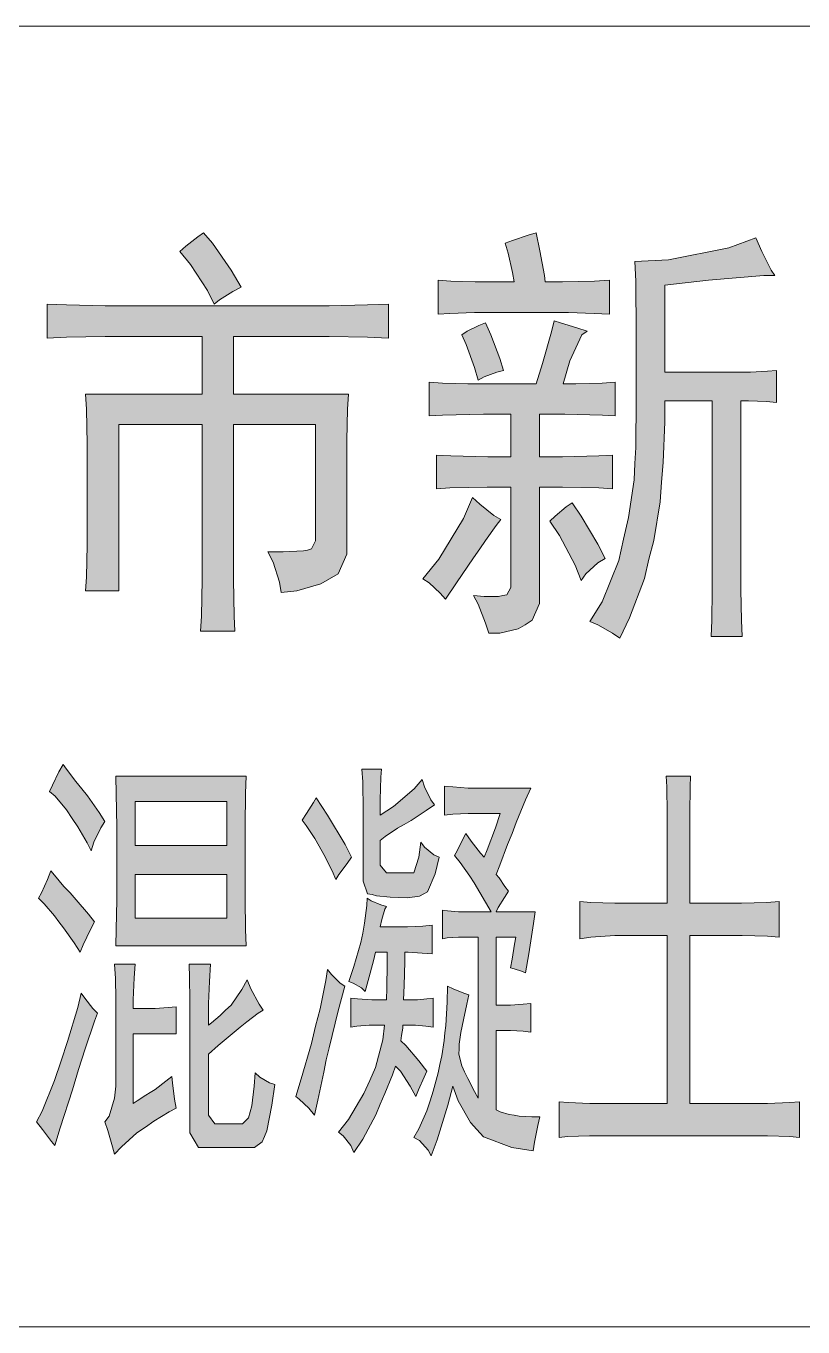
# Model space of a CAD drawing. Header units: millimetres. Extents: x 0 to 207, y 0 to 293.
# Drawn here: x 110.66 to 117.35, y 253.84 to 265.05 of the extents above; entities that cross this region are included whole.
import ezdxf

# ---------------------------------------------------------------- set-up
doc = ezdxf.new("R2010")
doc.units = ezdxf.units.MM

msp = doc.modelspace()

# ---------------------------------------------------------------- hatches: boundary and pattern name
h = msp.add_hatch(color=0)
h.dxf.hatch_style = 2
h.paths.add_polyline_path([(112.186861, 263.271), (112.264472, 263.182806), (112.42675, 262.949972), (112.511417, 262.801806), (112.440861, 262.766528), (112.324444, 262.692444), (112.278583, 262.657167), (112.222139, 262.773583), (112.073972, 262.999361), (111.98225, 263.108722), (112.035167, 263.154583), (112.137472, 263.235722)])
h = msp.add_hatch(color=0)
h.dxf.hatch_style = 2
h.paths.add_polyline_path([(115.054944, 263.271), (115.086694, 263.115778), (115.1255, 262.904111), (115.132556, 262.847667), (115.280722, 262.847667), (115.555889, 262.854722), (115.686417, 262.861778), (115.686417, 262.568972), (115.552361, 262.576028), (115.333639, 262.583083), (115.248972, 262.583083), (114.631611, 262.583083), (114.52225, 262.583083), (114.310583, 262.576028), (114.208278, 262.568972), (114.208278, 262.861778), (114.317639, 262.854722), (114.529306, 262.847667), (114.631611, 262.847667), (114.864444, 262.847667), (114.850333, 262.928806), (114.811528, 263.094611), (114.786833, 263.182806), (114.850333, 263.203972), (114.984389, 263.249833)])
h = msp.add_hatch(color=0)
h.dxf.hatch_style = 2
h.paths.add_polyline_path([(117.111639, 262.904111), (117.016389, 262.904111), (116.540139, 262.861778), (116.162667, 262.819444), (116.162667, 262.071556), (116.829417, 262.071556), (116.899972, 262.071556), (117.048139, 262.078611), (117.12575, 262.085667), (117.12575, 261.8105), (117.037556, 261.817556), (116.882333, 261.824611), (116.818833, 261.824611), (116.818833, 260.31825), (116.818833, 260.194778), (116.822361, 259.933722), (116.829417, 259.792611), (116.561306, 259.792611), (116.568361, 259.933722), (116.571889, 260.187722), (116.571889, 260.304139), (116.571889, 261.824611), (116.162667, 261.824611), (116.162667, 261.641167), (116.148556, 261.291917), (116.134444, 261.122583), (116.123861, 260.95325), (116.067417, 260.621639), (116.025083, 260.459361), (115.986278, 260.293556), (115.859278, 259.954889), (115.774611, 259.7785), (115.711111, 259.820833), (115.584111, 259.894917), (115.517083, 259.923139), (115.622917, 260.092472), (115.767556, 260.448778), (115.806361, 260.632222), (115.848694, 260.819194), (115.898083, 261.14375), (115.905139, 261.284861), (115.912194, 261.422444), (115.915722, 261.838722), (115.915722, 262.117417), (115.915722, 262.403167), (115.912194, 262.854722), (115.905139, 263.024056), (116.194417, 263.038167), (116.713, 263.140472), (116.945833, 263.228667), (116.99875, 263.108722), (117.079889, 262.949972)])
h = msp.add_hatch(color=0)
h.dxf.hatch_style = 2
h.paths.add_polyline_path([(113.114667, 262.643056), (113.269889, 262.643056), (113.6015, 262.650111), (113.781417, 262.657167), (113.781417, 262.364361), (113.6015, 262.371417), (113.269889, 262.378472), (113.114667, 262.378472), (112.444389, 262.378472), (112.444389, 261.881056), (113.435694, 261.881056), (113.428639, 261.750528), (113.421583, 261.482417), (113.421583, 261.341306), (113.421583, 260.625167), (113.421583, 260.501694), (113.3475, 260.332361), (113.273417, 260.290028), (113.199333, 260.247694), (112.991194, 260.187722), (112.857139, 260.173611), (112.843028, 260.261806), (112.786583, 260.434667), (112.740722, 260.522861), (112.874778, 260.522861), (113.047639, 260.529917), (113.082917, 260.536972), (113.118194, 260.547556), (113.153472, 260.618111), (113.153472, 260.685139), (113.153472, 261.62), (112.444389, 261.62), (112.444389, 260.466417), (112.444389, 260.282972), (112.451444, 259.969), (112.4585, 259.838472), (112.162167, 259.838472), (112.169222, 259.969), (112.176278, 260.282972), (112.176278, 260.466417), (112.176278, 261.62), (111.456611, 261.62), (111.456611, 260.187722), (111.170861, 260.187722), (111.177917, 260.304139), (111.184972, 260.582833), (111.184972, 260.741583), (111.184972, 261.284861), (111.184972, 261.450667), (111.177917, 261.750528), (111.170861, 261.881056), (112.176278, 261.881056), (112.176278, 262.378472), (111.506, 262.378472), (111.340194, 262.378472), (111.005056, 262.371417), (110.83925, 262.364361), (110.83925, 262.657167), (111.005056, 262.650111), (111.340194, 262.643056), (111.506, 262.643056)])
h = msp.add_hatch(color=0)
h.dxf.hatch_style = 2
h.paths.add_polyline_path([(115.492389, 262.424333), (115.446528, 262.392583), (115.344222, 262.166806), (115.287778, 261.96925), (115.397139, 261.96925), (115.622917, 261.976306), (115.735806, 261.983361), (115.735806, 261.694083), (115.626444, 261.701139), (115.301889, 261.708194), (115.083167, 261.708194), (115.083167, 261.341306), (115.280722, 261.341306), (115.594694, 261.348361), (115.711111, 261.355417), (115.711111, 261.066139), (115.594694, 261.073194), (115.280722, 261.08025), (115.083167, 261.08025), (115.083167, 260.187722), (115.083167, 260.078361), (115.019667, 259.933722), (114.959694, 259.894917), (114.899722, 259.859639), (114.740972, 259.820833), (114.645722, 259.820833), (114.6175, 259.909028), (114.554, 260.071306), (114.515194, 260.145389), (114.606917, 260.138333), (114.730389, 260.138333), (114.765667, 260.145389), (114.800944, 260.152444), (114.836222, 260.215944), (114.836222, 260.275917), (114.836222, 261.08025), (114.631611, 261.08025), (114.310583, 261.073194), (114.194167, 261.066139), (114.194167, 261.355417), (114.317639, 261.348361), (114.638667, 261.341306), (114.836222, 261.341306), (114.836222, 261.708194), (114.599861, 261.708194), (114.247083, 261.701139), (114.130667, 261.694083), (114.130667, 261.983361), (114.247083, 261.976306), (114.465806, 261.96925), (114.568111, 261.96925), (115.054944, 261.96925), (115.107861, 262.145639), (115.185472, 262.417278), (115.210167, 262.512528), (115.263083, 262.494889), (115.404194, 262.452556)])
h = msp.add_hatch(color=0)
h.dxf.hatch_style = 2
h.paths.add_polyline_path([(114.6175, 262.494889), (114.663361, 262.392583), (114.740972, 262.187972), (114.772722, 262.085667), (114.716278, 262.071556), (114.606917, 262.029222), (114.554, 262.001), (114.52225, 262.110361), (114.451694, 262.307917), (114.412889, 262.392583), (114.45875, 262.424333), (114.561056, 262.473722)])
h = msp.add_hatch(color=0)
h.dxf.hatch_style = 2
h.paths.add_polyline_path([(114.748028, 260.801556), (114.709222, 260.748639), (114.6175, 260.621639), (114.568111, 260.547556), (114.515194, 260.469944), (114.367028, 260.25475), (114.271778, 260.113639), (114.225917, 260.166556), (114.130667, 260.25475), (114.07775, 260.290028), (114.215333, 260.459361), (114.427, 260.808611), (114.504611, 260.992056), (114.568111, 260.932083), (114.688056, 260.836833)])
h = msp.add_hatch(color=0)
h.dxf.hatch_style = 2
h.paths.add_polyline_path([(115.365389, 260.946194), (115.443, 260.829778), (115.584111, 260.589889), (115.647611, 260.466417), (115.584111, 260.427611), (115.481806, 260.332361), (115.443, 260.275917), (115.390083, 260.406444), (115.256028, 260.663972), (115.171361, 260.787444), (115.217222, 260.829778), (115.312472, 260.910917)])
h = msp.add_hatch(color=0)
h.dxf.hatch_style = 2
h.paths.add_polyline_path([(110.976833, 258.691944), (111.005056, 258.649611), (111.086194, 258.543778), (111.139111, 258.480278), (111.1885, 258.420306), (111.287278, 258.275667), (111.336667, 258.198056), (111.301389, 258.145139), (111.241417, 258.021667), (111.22025, 257.947583), (111.184972, 258.014611), (111.103833, 258.152194), (111.054444, 258.226278), (111.005056, 258.300361), (110.909806, 258.416778), (110.860417, 258.459111), (110.885111, 258.512028), (110.941556, 258.628444)])
h = msp.add_hatch(color=0)
h.paths.add_polyline_path([(112.55375, 258.589639), (112.550222, 258.445), (112.546694, 258.15925), (112.546694, 258.021667), (112.546694, 257.654778), (112.546694, 257.531306), (112.550222, 257.27025), (112.55375, 257.129139), (111.431917, 257.129139), (111.435444, 257.27025), (111.438972, 257.52425), (111.438972, 257.640667), (111.438972, 258.021667), (111.438972, 258.152194), (111.435444, 258.437944), (111.431917, 258.589639)])
h.paths.add_polyline_path([(112.387944, 257.3655), (112.387944, 257.742972), (111.597722, 257.742972), (111.597722, 257.3655)])
h.paths.add_polyline_path([(112.387944, 257.993444), (112.387944, 258.370917), (111.597722, 258.370917), (111.597722, 257.993444)])
h = msp.add_hatch(color=0)
h.dxf.hatch_style = 2
h.paths.add_polyline_path([(114.176528, 258.342694), (114.105972, 258.293306), (113.975444, 258.208639), (113.915472, 258.173361), (113.859028, 258.141611), (113.753194, 258.071056), (113.710861, 258.035778), (113.710861, 257.891139), (113.710861, 257.824111), (113.763778, 257.757083), (113.816694, 257.757083), (113.975444, 257.757083), (114.000139, 257.757083), (114.042472, 257.891139), (114.060111, 258.021667), (114.091861, 257.979333), (114.173, 257.912306), (114.218861, 257.891139), (114.183583, 257.750028), (114.116556, 257.594806), (114.084806, 257.577167), (114.049528, 257.556), (113.943694, 257.541889), (113.869611, 257.545417), (113.795528, 257.548944), (113.679111, 257.559528), (113.640306, 257.570111), (113.6015, 257.577167), (113.562694, 257.686528), (113.562694, 257.788833), (113.562694, 258.152194), (113.562694, 258.293306), (113.559167, 258.54025), (113.552111, 258.649611), (113.721444, 258.649611), (113.714389, 258.582583), (113.710861, 258.385028), (113.710861, 258.2545), (113.82375, 258.328583), (114.003667, 258.480278), (114.070694, 258.561417), (114.091861, 258.497917), (114.144778, 258.385028)])
h = msp.add_hatch(color=0)
h.dxf.hatch_style = 2
h.paths.add_polyline_path([(116.183833, 257.496028), (116.183833, 258.138083), (116.183833, 258.268611), (116.180306, 258.497917), (116.17325, 258.589639), (116.384917, 258.589639), (116.381389, 258.497917), (116.377861, 258.268611), (116.377861, 258.138083), (116.377861, 257.496028), (116.709472, 257.496028), (116.822361, 257.496028), (117.041083, 257.503083), (117.146917, 257.510139), (117.146917, 257.203222), (117.048139, 257.210278), (116.829417, 257.217333), (116.709472, 257.217333), (116.377861, 257.217333), (116.377861, 255.770944), (116.938778, 255.770944), (117.048139, 255.770944), (117.238639, 255.778), (117.323306, 255.785056), (117.323306, 255.478139), (117.238639, 255.485194), (117.048139, 255.49225), (116.938778, 255.49225), (115.629972, 255.49225), (115.513556, 255.49225), (115.323056, 255.485194), (115.2525, 255.478139), (115.2525, 255.785056), (115.330111, 255.778), (115.517083, 255.770944), (115.629972, 255.770944), (116.183833, 255.770944), (116.183833, 257.217333), (115.841639, 257.217333), (115.732278, 257.217333), (115.524139, 257.203222), (115.428889, 257.189111), (115.428889, 257.510139), (115.524139, 257.503083), (115.732278, 257.496028), (115.841639, 257.496028)])
h = msp.add_hatch(color=0)
h.dxf.hatch_style = 2
h.paths.add_polyline_path([(114.349389, 257.90525), (114.374083, 257.947583), (114.419944, 258.042833), (114.448167, 258.09575), (114.494028, 258.028722), (114.575167, 257.926417), (114.606917, 257.891139), (114.631611, 257.954639), (114.702167, 258.145139), (114.7445, 258.268611), (114.536361, 258.268611), (114.469333, 258.268611), (114.335278, 258.261556), (114.264722, 258.2545), (114.264722, 258.504972), (114.335278, 258.497917), (114.469333, 258.487333), (114.536361, 258.487333), (115.009083, 258.487333), (114.963222, 258.385028), (114.882083, 258.191), (114.846806, 258.09575), (114.808, 258.0005), (114.740972, 257.824111), (114.709222, 257.742972), (114.733917, 257.71475), (114.783306, 257.640667), (114.815056, 257.598333), (114.779778, 257.545417), (114.726861, 257.457222), (114.709222, 257.421944), (115.044361, 257.421944), (115.03025, 257.319639), (114.991444, 257.058583), (114.963222, 256.896306), (114.927944, 256.910417), (114.864444, 256.931583), (114.832694, 256.938639), (114.846806, 257.012722), (114.867972, 257.14325), (114.878556, 257.203222), (114.709222, 257.203222), (114.709222, 256.617611), (114.790361, 256.617611), (114.832694, 256.617611), (114.942056, 256.624667), (115.009083, 256.631722), (115.009083, 256.384778), (114.942056, 256.391833), (114.832694, 256.398889), (114.790361, 256.398889), (114.709222, 256.398889), (114.709222, 255.7145), (114.7445, 255.696861), (114.822111, 255.675694), (114.864444, 255.668639), (114.906778, 255.661583), (115.016139, 255.654528), (115.086694, 255.654528), (115.069056, 255.580444), (115.040833, 255.435806), (115.026722, 255.361722), (114.843278, 255.389944), (114.599861, 255.481667), (114.543417, 255.545167), (114.486972, 255.605139), (114.381139, 255.792111), (114.335278, 255.919111), (114.292944, 255.756833), (114.201222, 255.456972), (114.148306, 255.319389), (114.123611, 255.368778), (114.049528, 255.449917), (114.000139, 255.478139), (114.042472, 255.552222), (114.113028, 255.707444), (114.14125, 255.792111), (114.165944, 255.876778), (114.208278, 256.035528), (114.222389, 256.106083), (114.240028, 256.180167), (114.261194, 256.314222), (114.26825, 256.377722), (114.275306, 256.441222), (114.285889, 256.642306), (114.289417, 256.779889), (114.338806, 256.758722), (114.430528, 256.719917), (114.472861, 256.705806), (114.455222, 256.624667), (114.427, 256.490611), (114.416417, 256.437694), (114.405833, 256.38125), (114.391722, 256.282472), (114.391722, 256.240139), (114.388194, 256.194278), (114.412889, 256.0955), (114.437583, 256.042583), (114.465806, 255.986139), (114.52225, 255.87325), (114.554, 255.816806), (114.554, 257.203222), (114.448167, 257.203222), (114.384667, 257.203222), (114.285889, 257.196167), (114.247083, 257.189111), (114.247083, 257.436056), (114.289417, 257.429), (114.384667, 257.421944), (114.437583, 257.421944), (114.666889, 257.421944), (114.518722, 257.672417), (114.483444, 257.728861), (114.398778, 257.845278)])
h = msp.add_hatch(color=0)
h.dxf.hatch_style = 2
h.paths.add_polyline_path([(113.157, 258.402667), (113.255778, 258.2545), (113.407472, 258.0005), (113.463917, 257.891139), (113.425111, 257.838222), (113.354556, 257.742972), (113.326333, 257.700639), (113.294583, 257.774722), (113.224028, 257.915833), (113.185222, 257.986389), (113.146417, 258.053417), (113.072333, 258.166306), (113.037056, 258.212167), (113.075861, 258.268611), (113.135833, 258.363861)])
h = msp.add_hatch(color=0)
h.dxf.hatch_style = 2
h.paths.add_polyline_path([(110.871, 257.774722), (110.90275, 257.735917), (110.983889, 257.640667), (111.036806, 257.584222), (111.089722, 257.52425), (111.195556, 257.400778), (111.248472, 257.33375), (111.213194, 257.27025), (111.149694, 257.136194), (111.125, 257.072694), (111.072083, 257.153833), (110.980361, 257.284361), (110.941556, 257.33375), (110.90275, 257.386667), (110.814556, 257.488972), (110.765167, 257.538361), (110.789861, 257.584222), (110.842778, 257.700639)])
h = msp.add_hatch(color=0)
h.dxf.hatch_style = 2
h.paths.add_polyline_path([(113.88725, 256.310694), (113.929583, 256.268361), (114.042472, 256.137833), (114.113028, 256.049639), (114.088333, 255.996722), (114.038944, 255.887361), (114.017778, 255.830917), (113.968389, 255.919111), (113.883722, 256.049639), (113.841389, 256.091972), (113.816694, 256.017889), (113.749667, 255.855611), (113.710861, 255.763889), (113.672056, 255.672167), (113.559167, 255.464028), (113.481556, 255.347611), (113.456861, 255.407583), (113.389833, 255.49225), (113.351028, 255.524), (113.435694, 255.633361), (113.56975, 255.855611), (113.619139, 255.9685), (113.668528, 256.081389), (113.732028, 256.31775), (113.746139, 256.44475), (113.668528, 256.44475), (113.615611, 256.44475), (113.509778, 256.437694), (113.456861, 256.427111), (113.456861, 256.677583), (113.513306, 256.670528), (113.636778, 256.663472), (113.703806, 256.663472), (113.763778, 256.663472), (113.767306, 256.765778), (113.770833, 256.970389), (113.770833, 257.072694), (113.668528, 257.072694), (113.650889, 256.998611), (113.605028, 256.829278), (113.580333, 256.734028), (113.548583, 256.765778), (113.478028, 256.808111), (113.439222, 256.822222), (113.481556, 256.949222), (113.541528, 257.157361), (113.559167, 257.2385), (113.573278, 257.323167), (113.594444, 257.474861), (113.597972, 257.538361), (113.63325, 257.517194), (113.714389, 257.481917), (113.763778, 257.467806), (113.749667, 257.443111), (113.724972, 257.354917), (113.710861, 257.291417), (113.88725, 257.291417), (113.943694, 257.291417), (114.07775, 257.298472), (114.158889, 257.305528), (114.158889, 257.058583), (114.070694, 257.065639), (113.95075, 257.072694), (113.922528, 257.072694), (113.922528, 256.991556), (113.915472, 256.786944), (113.911944, 256.663472), (114.000139, 256.663472), (114.031889, 256.663472), (114.113028, 256.670528), (114.165944, 256.677583), (114.165944, 256.427111), (114.102444, 256.437694), (114.01425, 256.44475), (113.993083, 256.44475), (113.904889, 256.44475), (113.904889, 256.420056), (113.894306, 256.356556)])
h = msp.add_hatch(color=0)
h.dxf.hatch_style = 2
h.paths.add_polyline_path([(111.336667, 255.612194), (111.375472, 255.661583), (111.421333, 255.816806), (111.431917, 255.919111), (111.431917, 256.617611), (111.431917, 256.670528), (111.428389, 256.846917), (111.421333, 256.970389), (111.597722, 256.970389), (111.590667, 256.853972), (111.580083, 256.663472), (111.580083, 256.589389), (111.721194, 256.589389), (111.770583, 256.589389), (111.883472, 256.596444), (111.9505, 256.6035), (111.9505, 256.370667), (111.580083, 256.370667), (111.580083, 255.770944), (111.615361, 255.792111), (111.689444, 255.8415), (111.72825, 255.866194), (111.770583, 255.890889), (111.862306, 255.961444), (111.915222, 256.003778), (111.91875, 255.947333), (111.936389, 255.806222), (111.9505, 255.728611), (111.890528, 255.696861), (111.76, 255.61925), (111.685917, 255.566333), (111.611833, 255.516944), (111.481306, 255.397), (111.421333, 255.3335), (111.403694, 255.397), (111.361361, 255.538111)])
h = msp.add_hatch(color=0)
h.dxf.hatch_style = 2
h.paths.add_polyline_path([(112.246833, 256.970389), (112.239778, 256.822222), (112.229194, 256.631722), (112.229194, 256.589389), (112.229194, 256.44475), (112.257417, 256.465917), (112.3315, 256.529417), (112.377361, 256.575278), (112.42675, 256.617611), (112.518472, 256.751667), (112.564333, 256.836333), (112.596083, 256.758722), (112.666639, 256.624667), (112.701917, 256.575278), (112.659583, 256.547056), (112.560806, 256.472972), (112.504361, 256.427111), (112.451444, 256.384778), (112.313861, 256.268361), (112.229194, 256.194278), (112.229194, 255.742722), (112.229194, 255.668639), (112.285639, 255.594556), (112.342083, 255.594556), (112.483194, 255.594556), (112.522, 255.594556), (112.574917, 255.647472), (112.589028, 255.696861), (112.603139, 255.749778), (112.624306, 255.919111), (112.631361, 256.035528), (112.673694, 255.996722), (112.754833, 255.947333), (112.800694, 255.933222), (112.776, 255.756833), (112.733667, 255.534583), (112.7125, 255.485194), (112.691333, 255.439333), (112.627833, 255.389944), (112.589028, 255.389944), (112.222139, 255.389944), (112.144528, 255.389944), (112.070444, 255.516944), (112.070444, 255.640417), (112.070444, 256.589389), (112.070444, 256.663472), (112.066917, 256.853972), (112.063389, 256.970389)])
h = msp.add_hatch(color=0)
h.dxf.hatch_style = 2
h.paths.add_polyline_path([(112.984139, 255.830917), (113.03, 255.982611), (113.118194, 256.286), (113.153472, 256.437694), (113.192278, 256.585861), (113.241667, 256.829278), (113.255778, 256.924528), (113.291056, 256.882194), (113.365139, 256.808111), (113.403944, 256.779889), (113.3475, 256.568222), (113.269889, 256.250722), (113.245194, 256.144889), (113.224028, 256.039056), (113.171111, 255.799167), (113.142889, 255.668639), (113.0935, 255.728611), (113.012361, 255.806222)])
h = msp.add_hatch(color=0)
h.dxf.hatch_style = 2
h.paths.add_polyline_path([(111.273167, 256.547056), (111.248472, 256.480028), (111.167333, 256.240139), (111.110889, 256.06375), (111.057972, 255.887361), (110.952139, 255.559278), (110.906278, 255.407583), (110.878056, 255.442861), (110.800444, 255.545167), (110.747528, 255.612194), (110.796917, 255.703917), (110.90275, 255.9685), (110.959194, 256.137833), (111.015639, 256.303639), (111.103833, 256.596444), (111.132056, 256.719917), (111.163806, 256.677583), (111.234361, 256.589389)])

# ---------------------------------------------------------------- linework, layer by layer
at = {"color": 0, "lineweight": 0}
for points in [[(77.840417, 265.052528), (201.9935, 265.052528)], [(77.840417, 253.844778), (201.9935, 253.844778)]]:
    msp.add_lwpolyline(points, dxfattribs=at)
for points in [[(112.186861, 263.271), (112.264472, 263.182806), (112.42675, 262.949972), (112.511417, 262.801806), (112.440861, 262.766528), (112.324444, 262.692444), (112.278583, 262.657167), (112.222139, 262.773583), (112.073972, 262.999361), (111.98225, 263.108722), (112.035167, 263.154583), (112.137472, 263.235722)], [(115.054944, 263.271), (115.086694, 263.115778), (115.1255, 262.904111), (115.132556, 262.847667), (115.280722, 262.847667), (115.555889, 262.854722), (115.686417, 262.861778), (115.686417, 262.568972), (115.552361, 262.576028), (115.333639, 262.583083), (115.248972, 262.583083), (114.631611, 262.583083), (114.52225, 262.583083), (114.310583, 262.576028), (114.208278, 262.568972), (114.208278, 262.861778), (114.317639, 262.854722), (114.529306, 262.847667), (114.631611, 262.847667), (114.864444, 262.847667), (114.850333, 262.928806), (114.811528, 263.094611), (114.786833, 263.182806), (114.850333, 263.203972), (114.984389, 263.249833)], [(117.111639, 262.904111), (117.016389, 262.904111), (116.540139, 262.861778), (116.162667, 262.819444), (116.162667, 262.071556), (116.829417, 262.071556), (116.899972, 262.071556), (117.048139, 262.078611), (117.12575, 262.085667), (117.12575, 261.8105), (117.037556, 261.817556), (116.882333, 261.824611), (116.818833, 261.824611), (116.818833, 260.31825), (116.818833, 260.194778), (116.822361, 259.933722), (116.829417, 259.792611), (116.561306, 259.792611), (116.568361, 259.933722), (116.571889, 260.187722), (116.571889, 260.304139), (116.571889, 261.824611), (116.162667, 261.824611), (116.162667, 261.641167), (116.148556, 261.291917), (116.134444, 261.122583), (116.123861, 260.95325), (116.067417, 260.621639), (116.025083, 260.459361), (115.986278, 260.293556), (115.859278, 259.954889), (115.774611, 259.7785), (115.711111, 259.820833), (115.584111, 259.894917), (115.517083, 259.923139), (115.622917, 260.092472), (115.767556, 260.448778), (115.806361, 260.632222), (115.848694, 260.819194), (115.898083, 261.14375), (115.905139, 261.284861), (115.912194, 261.422444), (115.915722, 261.838722), (115.915722, 262.117417), (115.915722, 262.403167), (115.912194, 262.854722), (115.905139, 263.024056), (116.194417, 263.038167), (116.713, 263.140472), (116.945833, 263.228667), (116.99875, 263.108722), (117.079889, 262.949972)], [(113.114667, 262.643056), (113.269889, 262.643056), (113.6015, 262.650111), (113.781417, 262.657167), (113.781417, 262.364361), (113.6015, 262.371417), (113.269889, 262.378472), (113.114667, 262.378472), (112.444389, 262.378472), (112.444389, 261.881056), (113.435694, 261.881056), (113.428639, 261.750528), (113.421583, 261.482417), (113.421583, 261.341306), (113.421583, 260.625167), (113.421583, 260.501694), (113.3475, 260.332361), (113.273417, 260.290028), (113.199333, 260.247694), (112.991194, 260.187722), (112.857139, 260.173611), (112.843028, 260.261806), (112.786583, 260.434667), (112.740722, 260.522861), (112.874778, 260.522861), (113.047639, 260.529917), (113.082917, 260.536972), (113.118194, 260.547556), (113.153472, 260.618111), (113.153472, 260.685139), (113.153472, 261.62), (112.444389, 261.62), (112.444389, 260.466417), (112.444389, 260.282972), (112.451444, 259.969), (112.4585, 259.838472), (112.162167, 259.838472), (112.169222, 259.969), (112.176278, 260.282972), (112.176278, 260.466417), (112.176278, 261.62), (111.456611, 261.62), (111.456611, 260.187722), (111.170861, 260.187722), (111.177917, 260.304139), (111.184972, 260.582833), (111.184972, 260.741583), (111.184972, 261.284861), (111.184972, 261.450667), (111.177917, 261.750528), (111.170861, 261.881056), (112.176278, 261.881056), (112.176278, 262.378472), (111.506, 262.378472), (111.340194, 262.378472), (111.005056, 262.371417), (110.83925, 262.364361), (110.83925, 262.657167), (111.005056, 262.650111), (111.340194, 262.643056), (111.506, 262.643056)], [(115.492389, 262.424333), (115.446528, 262.392583), (115.344222, 262.166806), (115.287778, 261.96925), (115.397139, 261.96925), (115.622917, 261.976306), (115.735806, 261.983361), (115.735806, 261.694083), (115.626444, 261.701139), (115.301889, 261.708194), (115.083167, 261.708194), (115.083167, 261.341306), (115.280722, 261.341306), (115.594694, 261.348361), (115.711111, 261.355417), (115.711111, 261.066139), (115.594694, 261.073194), (115.280722, 261.08025), (115.083167, 261.08025), (115.083167, 260.187722), (115.083167, 260.078361), (115.019667, 259.933722), (114.959694, 259.894917), (114.899722, 259.859639), (114.740972, 259.820833), (114.645722, 259.820833), (114.6175, 259.909028), (114.554, 260.071306), (114.515194, 260.145389), (114.606917, 260.138333), (114.730389, 260.138333), (114.765667, 260.145389), (114.800944, 260.152444), (114.836222, 260.215944), (114.836222, 260.275917), (114.836222, 261.08025), (114.631611, 261.08025), (114.310583, 261.073194), (114.194167, 261.066139), (114.194167, 261.355417), (114.317639, 261.348361), (114.638667, 261.341306), (114.836222, 261.341306), (114.836222, 261.708194), (114.599861, 261.708194), (114.247083, 261.701139), (114.130667, 261.694083), (114.130667, 261.983361), (114.247083, 261.976306), (114.465806, 261.96925), (114.568111, 261.96925), (115.054944, 261.96925), (115.107861, 262.145639), (115.185472, 262.417278), (115.210167, 262.512528), (115.263083, 262.494889), (115.404194, 262.452556)], [(114.6175, 262.494889), (114.663361, 262.392583), (114.740972, 262.187972), (114.772722, 262.085667), (114.716278, 262.071556), (114.606917, 262.029222), (114.554, 262.001), (114.52225, 262.110361), (114.451694, 262.307917), (114.412889, 262.392583), (114.45875, 262.424333), (114.561056, 262.473722)], [(114.748028, 260.801556), (114.709222, 260.748639), (114.6175, 260.621639), (114.568111, 260.547556), (114.515194, 260.469944), (114.367028, 260.25475), (114.271778, 260.113639), (114.225917, 260.166556), (114.130667, 260.25475), (114.07775, 260.290028), (114.215333, 260.459361), (114.427, 260.808611), (114.504611, 260.992056), (114.568111, 260.932083), (114.688056, 260.836833)], [(115.365389, 260.946194), (115.443, 260.829778), (115.584111, 260.589889), (115.647611, 260.466417), (115.584111, 260.427611), (115.481806, 260.332361), (115.443, 260.275917), (115.390083, 260.406444), (115.256028, 260.663972), (115.171361, 260.787444), (115.217222, 260.829778), (115.312472, 260.910917)], [(110.976833, 258.691944), (111.005056, 258.649611), (111.086194, 258.543778), (111.139111, 258.480278), (111.1885, 258.420306), (111.287278, 258.275667), (111.336667, 258.198056), (111.301389, 258.145139), (111.241417, 258.021667), (111.22025, 257.947583), (111.184972, 258.014611), (111.103833, 258.152194), (111.054444, 258.226278), (111.005056, 258.300361), (110.909806, 258.416778), (110.860417, 258.459111), (110.885111, 258.512028), (110.941556, 258.628444)], [(112.55375, 258.589639), (112.550222, 258.445), (112.546694, 258.15925), (112.546694, 258.021667), (112.546694, 257.654778), (112.546694, 257.531306), (112.550222, 257.27025), (112.55375, 257.129139), (111.431917, 257.129139), (111.435444, 257.27025), (111.438972, 257.52425), (111.438972, 257.640667), (111.438972, 258.021667), (111.438972, 258.152194), (111.435444, 258.437944), (111.431917, 258.589639)], [(114.176528, 258.342694), (114.105972, 258.293306), (113.975444, 258.208639), (113.915472, 258.173361), (113.859028, 258.141611), (113.753194, 258.071056), (113.710861, 258.035778), (113.710861, 257.891139), (113.710861, 257.824111), (113.763778, 257.757083), (113.816694, 257.757083), (113.975444, 257.757083), (114.000139, 257.757083), (114.042472, 257.891139), (114.060111, 258.021667), (114.091861, 257.979333), (114.173, 257.912306), (114.218861, 257.891139), (114.183583, 257.750028), (114.116556, 257.594806), (114.084806, 257.577167), (114.049528, 257.556), (113.943694, 257.541889), (113.869611, 257.545417), (113.795528, 257.548944), (113.679111, 257.559528), (113.640306, 257.570111), (113.6015, 257.577167), (113.562694, 257.686528), (113.562694, 257.788833), (113.562694, 258.152194), (113.562694, 258.293306), (113.559167, 258.54025), (113.552111, 258.649611), (113.721444, 258.649611), (113.714389, 258.582583), (113.710861, 258.385028), (113.710861, 258.2545), (113.82375, 258.328583), (114.003667, 258.480278), (114.070694, 258.561417), (114.091861, 258.497917), (114.144778, 258.385028)], [(116.183833, 257.496028), (116.183833, 258.138083), (116.183833, 258.268611), (116.180306, 258.497917), (116.17325, 258.589639), (116.384917, 258.589639), (116.381389, 258.497917), (116.377861, 258.268611), (116.377861, 258.138083), (116.377861, 257.496028), (116.709472, 257.496028), (116.822361, 257.496028), (117.041083, 257.503083), (117.146917, 257.510139), (117.146917, 257.203222), (117.048139, 257.210278), (116.829417, 257.217333), (116.709472, 257.217333), (116.377861, 257.217333), (116.377861, 255.770944), (116.938778, 255.770944), (117.048139, 255.770944), (117.238639, 255.778), (117.323306, 255.785056), (117.323306, 255.478139), (117.238639, 255.485194), (117.048139, 255.49225), (116.938778, 255.49225), (115.629972, 255.49225), (115.513556, 255.49225), (115.323056, 255.485194), (115.2525, 255.478139), (115.2525, 255.785056), (115.330111, 255.778), (115.517083, 255.770944), (115.629972, 255.770944), (116.183833, 255.770944), (116.183833, 257.217333), (115.841639, 257.217333), (115.732278, 257.217333), (115.524139, 257.203222), (115.428889, 257.189111), (115.428889, 257.510139), (115.524139, 257.503083), (115.732278, 257.496028), (115.841639, 257.496028)], [(114.349389, 257.90525), (114.374083, 257.947583), (114.419944, 258.042833), (114.448167, 258.09575), (114.494028, 258.028722), (114.575167, 257.926417), (114.606917, 257.891139), (114.631611, 257.954639), (114.702167, 258.145139), (114.7445, 258.268611), (114.536361, 258.268611), (114.469333, 258.268611), (114.335278, 258.261556), (114.264722, 258.2545), (114.264722, 258.504972), (114.335278, 258.497917), (114.469333, 258.487333), (114.536361, 258.487333), (115.009083, 258.487333), (114.963222, 258.385028), (114.882083, 258.191), (114.846806, 258.09575), (114.808, 258.0005), (114.740972, 257.824111), (114.709222, 257.742972), (114.733917, 257.71475), (114.783306, 257.640667), (114.815056, 257.598333), (114.779778, 257.545417), (114.726861, 257.457222), (114.709222, 257.421944), (115.044361, 257.421944), (115.03025, 257.319639), (114.991444, 257.058583), (114.963222, 256.896306), (114.927944, 256.910417), (114.864444, 256.931583), (114.832694, 256.938639), (114.846806, 257.012722), (114.867972, 257.14325), (114.878556, 257.203222), (114.709222, 257.203222), (114.709222, 256.617611), (114.790361, 256.617611), (114.832694, 256.617611), (114.942056, 256.624667), (115.009083, 256.631722), (115.009083, 256.384778), (114.942056, 256.391833), (114.832694, 256.398889), (114.790361, 256.398889), (114.709222, 256.398889), (114.709222, 255.7145), (114.7445, 255.696861), (114.822111, 255.675694), (114.864444, 255.668639), (114.906778, 255.661583), (115.016139, 255.654528), (115.086694, 255.654528), (115.069056, 255.580444), (115.040833, 255.435806), (115.026722, 255.361722), (114.843278, 255.389944), (114.599861, 255.481667), (114.543417, 255.545167), (114.486972, 255.605139), (114.381139, 255.792111), (114.335278, 255.919111), (114.292944, 255.756833), (114.201222, 255.456972), (114.148306, 255.319389), (114.123611, 255.368778), (114.049528, 255.449917), (114.000139, 255.478139), (114.042472, 255.552222), (114.113028, 255.707444), (114.14125, 255.792111), (114.165944, 255.876778), (114.208278, 256.035528), (114.222389, 256.106083), (114.240028, 256.180167), (114.261194, 256.314222), (114.26825, 256.377722), (114.275306, 256.441222), (114.285889, 256.642306), (114.289417, 256.779889), (114.338806, 256.758722), (114.430528, 256.719917), (114.472861, 256.705806), (114.455222, 256.624667), (114.427, 256.490611), (114.416417, 256.437694), (114.405833, 256.38125), (114.391722, 256.282472), (114.391722, 256.240139), (114.388194, 256.194278), (114.412889, 256.0955), (114.437583, 256.042583), (114.465806, 255.986139), (114.52225, 255.87325), (114.554, 255.816806), (114.554, 257.203222), (114.448167, 257.203222), (114.384667, 257.203222), (114.285889, 257.196167), (114.247083, 257.189111), (114.247083, 257.436056), (114.289417, 257.429), (114.384667, 257.421944), (114.437583, 257.421944), (114.666889, 257.421944), (114.518722, 257.672417), (114.483444, 257.728861), (114.398778, 257.845278)], [(112.387944, 257.993444), (112.387944, 258.370917), (111.597722, 258.370917), (111.597722, 257.993444)], [(113.157, 258.402667), (113.255778, 258.2545), (113.407472, 258.0005), (113.463917, 257.891139), (113.425111, 257.838222), (113.354556, 257.742972), (113.326333, 257.700639), (113.294583, 257.774722), (113.224028, 257.915833), (113.185222, 257.986389), (113.146417, 258.053417), (113.072333, 258.166306), (113.037056, 258.212167), (113.075861, 258.268611), (113.135833, 258.363861)], [(110.871, 257.774722), (110.90275, 257.735917), (110.983889, 257.640667), (111.036806, 257.584222), (111.089722, 257.52425), (111.195556, 257.400778), (111.248472, 257.33375), (111.213194, 257.27025), (111.149694, 257.136194), (111.125, 257.072694), (111.072083, 257.153833), (110.980361, 257.284361), (110.941556, 257.33375), (110.90275, 257.386667), (110.814556, 257.488972), (110.765167, 257.538361), (110.789861, 257.584222), (110.842778, 257.700639)], [(112.387944, 257.3655), (112.387944, 257.742972), (111.597722, 257.742972), (111.597722, 257.3655)], [(113.88725, 256.310694), (113.929583, 256.268361), (114.042472, 256.137833), (114.113028, 256.049639), (114.088333, 255.996722), (114.038944, 255.887361), (114.017778, 255.830917), (113.968389, 255.919111), (113.883722, 256.049639), (113.841389, 256.091972), (113.816694, 256.017889), (113.749667, 255.855611), (113.710861, 255.763889), (113.672056, 255.672167), (113.559167, 255.464028), (113.481556, 255.347611), (113.456861, 255.407583), (113.389833, 255.49225), (113.351028, 255.524), (113.435694, 255.633361), (113.56975, 255.855611), (113.619139, 255.9685), (113.668528, 256.081389), (113.732028, 256.31775), (113.746139, 256.44475), (113.668528, 256.44475), (113.615611, 256.44475), (113.509778, 256.437694), (113.456861, 256.427111), (113.456861, 256.677583), (113.513306, 256.670528), (113.636778, 256.663472), (113.703806, 256.663472), (113.763778, 256.663472), (113.767306, 256.765778), (113.770833, 256.970389), (113.770833, 257.072694), (113.668528, 257.072694), (113.650889, 256.998611), (113.605028, 256.829278), (113.580333, 256.734028), (113.548583, 256.765778), (113.478028, 256.808111), (113.439222, 256.822222), (113.481556, 256.949222), (113.541528, 257.157361), (113.559167, 257.2385), (113.573278, 257.323167), (113.594444, 257.474861), (113.597972, 257.538361), (113.63325, 257.517194), (113.714389, 257.481917), (113.763778, 257.467806), (113.749667, 257.443111), (113.724972, 257.354917), (113.710861, 257.291417), (113.88725, 257.291417), (113.943694, 257.291417), (114.07775, 257.298472), (114.158889, 257.305528), (114.158889, 257.058583), (114.070694, 257.065639), (113.95075, 257.072694), (113.922528, 257.072694), (113.922528, 256.991556), (113.915472, 256.786944), (113.911944, 256.663472), (114.000139, 256.663472), (114.031889, 256.663472), (114.113028, 256.670528), (114.165944, 256.677583), (114.165944, 256.427111), (114.102444, 256.437694), (114.01425, 256.44475), (113.993083, 256.44475), (113.904889, 256.44475), (113.904889, 256.420056), (113.894306, 256.356556)], [(111.336667, 255.612194), (111.375472, 255.661583), (111.421333, 255.816806), (111.431917, 255.919111), (111.431917, 256.617611), (111.431917, 256.670528), (111.428389, 256.846917), (111.421333, 256.970389), (111.597722, 256.970389), (111.590667, 256.853972), (111.580083, 256.663472), (111.580083, 256.589389), (111.721194, 256.589389), (111.770583, 256.589389), (111.883472, 256.596444), (111.9505, 256.6035), (111.9505, 256.370667), (111.580083, 256.370667), (111.580083, 255.770944), (111.615361, 255.792111), (111.689444, 255.8415), (111.72825, 255.866194), (111.770583, 255.890889), (111.862306, 255.961444), (111.915222, 256.003778), (111.91875, 255.947333), (111.936389, 255.806222), (111.9505, 255.728611), (111.890528, 255.696861), (111.76, 255.61925), (111.685917, 255.566333), (111.611833, 255.516944), (111.481306, 255.397), (111.421333, 255.3335), (111.403694, 255.397), (111.361361, 255.538111)], [(112.246833, 256.970389), (112.239778, 256.822222), (112.229194, 256.631722), (112.229194, 256.589389), (112.229194, 256.44475), (112.257417, 256.465917), (112.3315, 256.529417), (112.377361, 256.575278), (112.42675, 256.617611), (112.518472, 256.751667), (112.564333, 256.836333), (112.596083, 256.758722), (112.666639, 256.624667), (112.701917, 256.575278), (112.659583, 256.547056), (112.560806, 256.472972), (112.504361, 256.427111), (112.451444, 256.384778), (112.313861, 256.268361), (112.229194, 256.194278), (112.229194, 255.742722), (112.229194, 255.668639), (112.285639, 255.594556), (112.342083, 255.594556), (112.483194, 255.594556), (112.522, 255.594556), (112.574917, 255.647472), (112.589028, 255.696861), (112.603139, 255.749778), (112.624306, 255.919111), (112.631361, 256.035528), (112.673694, 255.996722), (112.754833, 255.947333), (112.800694, 255.933222), (112.776, 255.756833), (112.733667, 255.534583), (112.7125, 255.485194), (112.691333, 255.439333), (112.627833, 255.389944), (112.589028, 255.389944), (112.222139, 255.389944), (112.144528, 255.389944), (112.070444, 255.516944), (112.070444, 255.640417), (112.070444, 256.589389), (112.070444, 256.663472), (112.066917, 256.853972), (112.063389, 256.970389)], [(112.984139, 255.830917), (113.03, 255.982611), (113.118194, 256.286), (113.153472, 256.437694), (113.192278, 256.585861), (113.241667, 256.829278), (113.255778, 256.924528), (113.291056, 256.882194), (113.365139, 256.808111), (113.403944, 256.779889), (113.3475, 256.568222), (113.269889, 256.250722), (113.245194, 256.144889), (113.224028, 256.039056), (113.171111, 255.799167), (113.142889, 255.668639), (113.0935, 255.728611), (113.012361, 255.806222)], [(111.273167, 256.547056), (111.248472, 256.480028), (111.167333, 256.240139), (111.110889, 256.06375), (111.057972, 255.887361), (110.952139, 255.559278), (110.906278, 255.407583), (110.878056, 255.442861), (110.800444, 255.545167), (110.747528, 255.612194), (110.796917, 255.703917), (110.90275, 255.9685), (110.959194, 256.137833), (111.015639, 256.303639), (111.103833, 256.596444), (111.132056, 256.719917), (111.163806, 256.677583), (111.234361, 256.589389)]]:
    msp.add_lwpolyline(points, close=True, dxfattribs=at)

doc.saveas('drawing.dxf')
